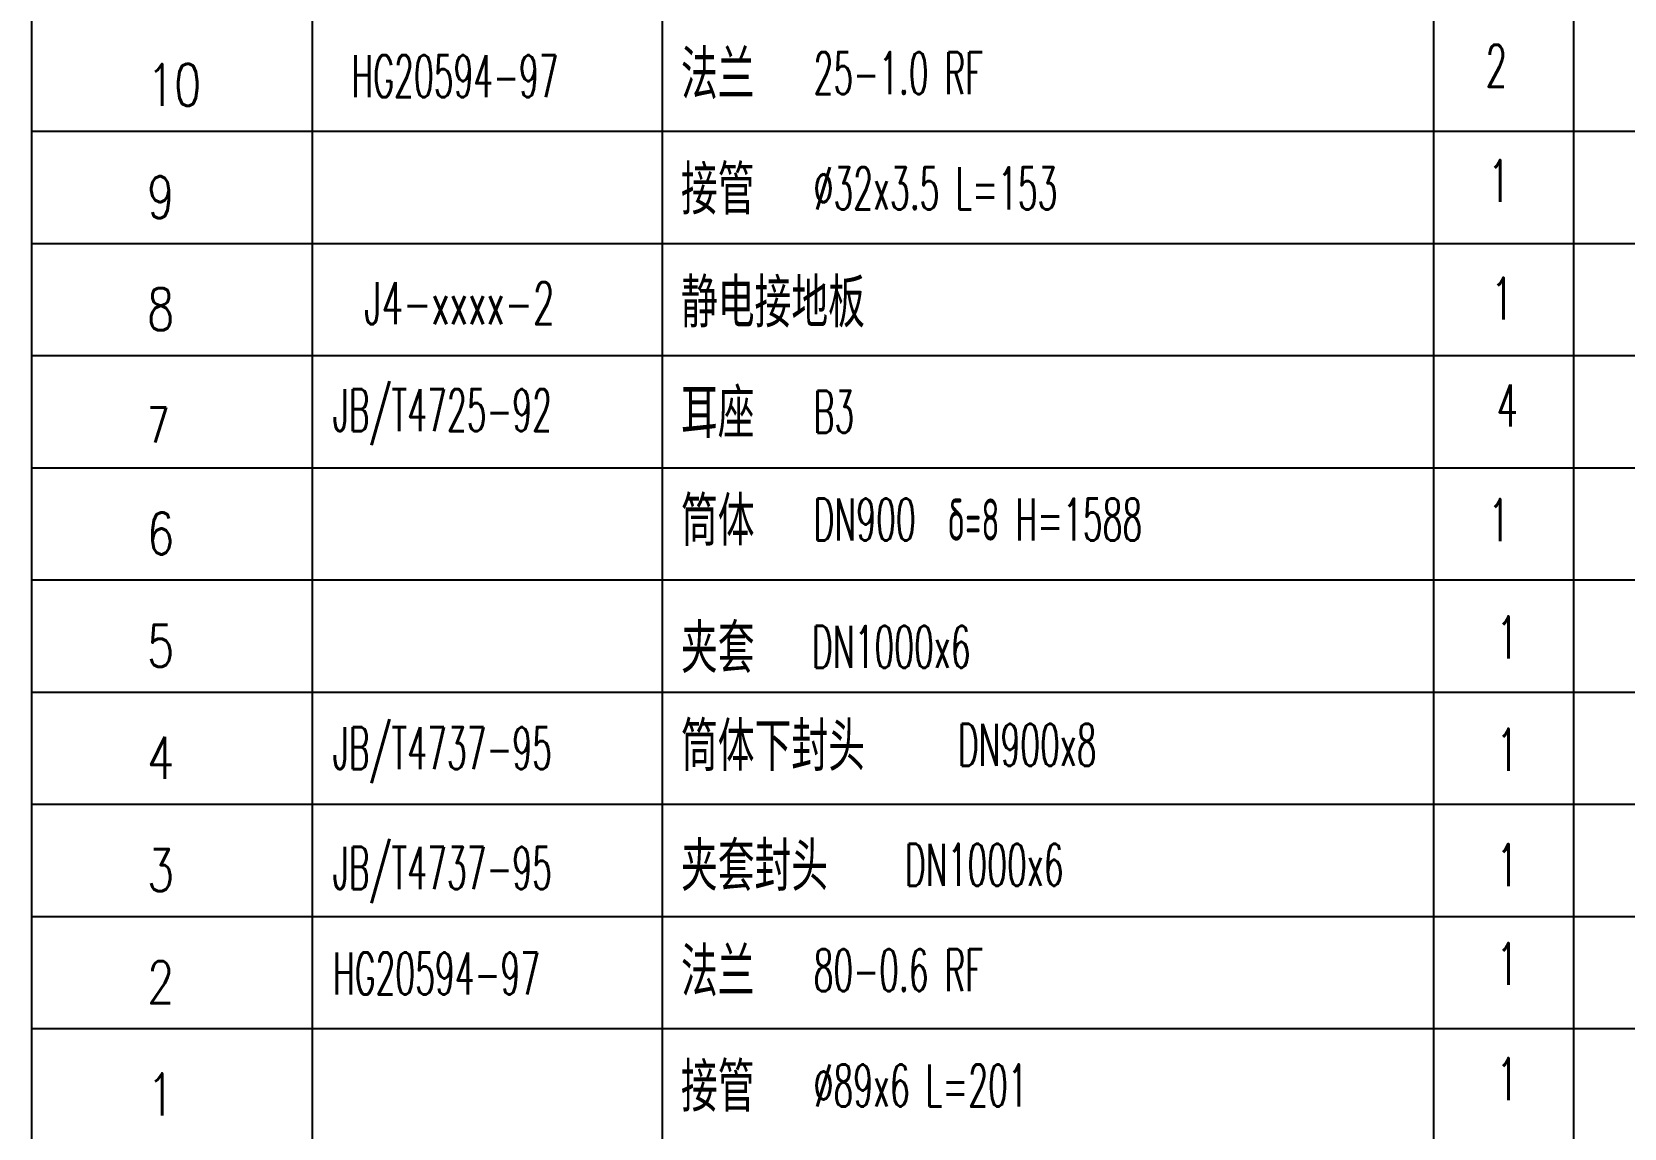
# Model space of a CAD drawing. Extents: x 0 to 1476, y -3 to 841.
# Drawn here: x 403.1 to 516.7, y 74.8 to 152.9 of the extents above; entities that cross this region are included whole.
import ezdxf

# ---------------------------------------------------------------- set-up
doc = ezdxf.new("R2010")
doc.units = 0
doc.header["$LTSCALE"] = 3
doc.header["$MEASUREMENT"] = 0
doc.layers.add('1', color=2, linetype='CONTINUOUS')
doc.layers.add('2', color=1, linetype='CONTINUOUS')
doc.styles.add('HZTXT', font='romans', dxfattribs={"width": 0.75, "bigfont": 'HZTXT'})

msp = doc.modelspace()

# ---------------------------------------------------------------- linework, layer by layer
at = {"layer": '1'}
for p, q in [((403.10812, 145.85467), (583.12915, 145.85467)), ((403.10812, 137.85467), (583.12915, 137.85467)), ((403.10812, 129.85467), (583.12915, 129.85467)), ((403.10812, 121.85467), (583.12915, 121.85467)), ((403.10812, 113.85467), (583.12915, 113.85467)), ((403.10812, 105.85467), (583.12915, 105.85467)), ((403.10812, 97.85467), (583.12915, 97.85467)), ((403.10812, 89.85467), (583.12915, 89.85467)), ((403.10812, 81.85467), (583.12915, 81.85467))]:
    msp.add_line(p, q, dxfattribs=at)
at = {"layer": '2'}
for p, q in [((403.10812, 11.00812), (403.10812, 409.85467)), ((423.10812, 409.85467), (423.10812, 61.01592)), ((448.10812, 61.01592), (448.10812, 409.85467)), ((503.10812, 409.85467), (503.10812, 61.17655)), ((513.10812, 61.17655), (513.10812, 409.85467))]:
    msp.add_line(p, q, dxfattribs=at)

# ---------------------------------------------------------------- texts
at = {"layer": '1', "style": 'HZTXT'}
for s, height, width, p in [('HG20594-97', 3, 0.55, (425.90985, 148.28286)), ('法兰', 3.5, 0.75, (449.4179, 148.14192)), ('25-1.0 RF', 3, 0.55, (458.88245, 148.50802)), ('2', 3, 0.6, (506.8142, 149.0273)), ('10', 3, 0.75, (411.33617, 147.65848)), ('接管', 3.5, 0.75, (449.4179, 139.91952)), ('%%c32x3.5 L=153', 3, 0.55, (458.88245, 140.28562)), ('1', 3, 0.6, (507.0076, 140.81044)), ('9', 3, 0.75, (411.33617, 139.65848)), ('静电接地板', 3.5, 0.75, (449.4179, 131.86355)), ('1', 3, 0.6, (507.24222, 132.42239)), ('8', 3, 0.75, (411.33617, 131.65848)), ('J4-xxxx-2', 3, 0.6, (426.8267, 132.08748)), ('JB/T4725-92', 3, 0.55, (424.58663, 124.46729)), ('耳座', 3.5, 0.75, (449.4179, 123.98375)), ('B3', 3, 0.55, (458.88245, 124.34985)), ('4', 3, 0.6, (507.6015, 124.80485)), ('7', 2.5, 0.75, (411.33617, 123.65848)), ('筒体', 3.5, 0.75, (449.4179, 116.29036)), ('DN900  δ=8 H=1588', 3, 0.55, (458.88245, 116.65646)), ('1', 3, 0.6, (507.0076, 116.61711)), ('6', 3, 0.75, (411.33617, 115.65848)), ('5', 3, 0.75, (411.33617, 107.65848)), ('夹套', 3.5, 0.75, (449.4179, 107.21223)), ('DN1000x6', 3, 0.55, (458.76807, 107.57833)), ('1', 3, 0.6, (507.6015, 108.25574)), ('JB/T4737-95', 3, 0.55, (424.58663, 100.36508)), ('筒体下封头', 3.5, 0.75, (449.4179, 100.22414)), ('DN900x8', 3, 0.55, (469.1712, 100.59024)), ('4', 3, 0.75, (411.33617, 99.65848)), ('1', 3, 0.6, (507.6015, 100.2426)), ('夹套封头', 3.5, 0.75, (449.4179, 91.67132)), ('3', 3, 0.75, (411.33617, 91.65848)), ('JB/T4737-95', 3, 0.55, (424.58663, 91.81226)), ('DN1000x6', 3, 0.55, (465.39866, 92.03742)), ('1', 3, 0.6, (507.6015, 92.02255)), ('法兰', 3.5, 0.75, (449.4179, 84.15314)), ('80-0.6 RF', 3, 0.55, (458.88245, 84.51924)), ('1', 3, 0.6, (507.6015, 84.97159)), ('2', 3, 0.75, (411.33617, 83.65848)), ('HG20594-97', 3, 0.55, (424.58663, 84.29408)), ('接管', 3.5, 0.75, (449.4179, 75.93073)), ('1', 3, 0.6, (507.6015, 76.75194)), ('1', 3, 0.75, (411.33617, 75.65848)), ('%%c89x6 L=201', 3, 0.55, (458.88245, 76.29683))]:
    msp.add_text(s, height=height, dxfattribs=dict(at, width=width)).set_placement(p)

doc.saveas('drawing.dxf')
